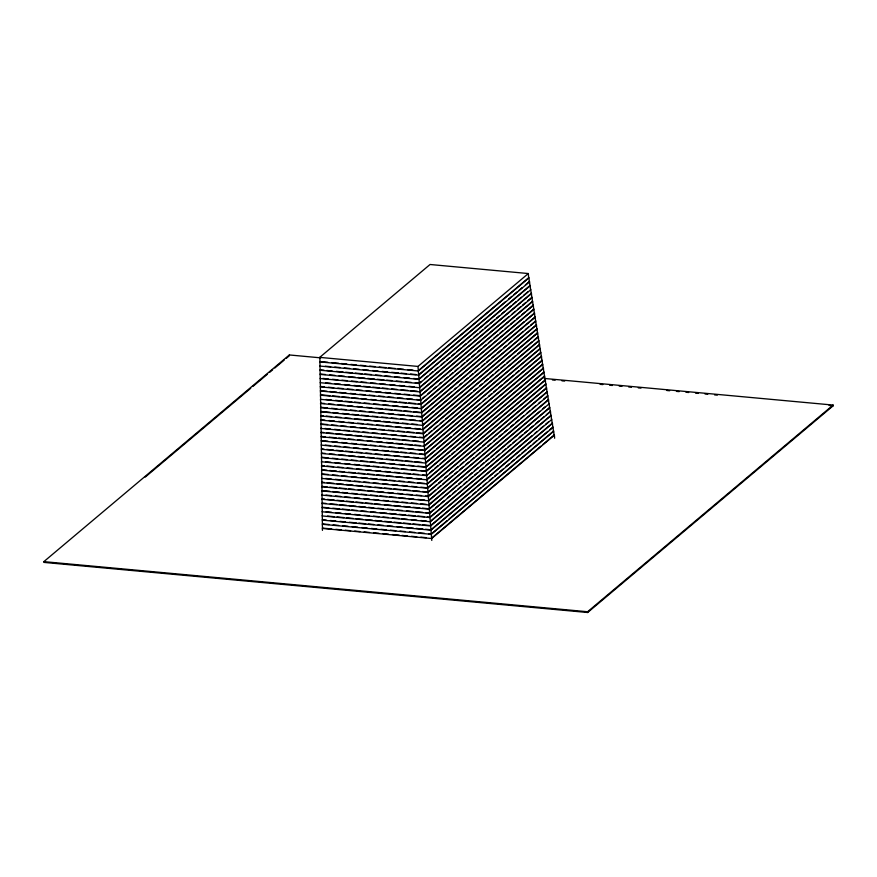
<?xml version="1.0" encoding="UTF-8"?>
<svg xmlns="http://www.w3.org/2000/svg" width="877" height="877" viewBox="0 0 877 877"><rect width="100%" height="100%" fill="white"/><g stroke="black" fill="none" stroke-linecap="round" stroke-linejoin="round"><path stroke-width="1.32" d="M544.189 378.436L833.095 405.064L833.15 405.821L587.656 612.508L43.905 562.398L43.85 561.642L289.344 354.955L320.686 357.849M145.242 477.088L250.745 388.259M252.839 386.505L267.463 374.183M269.557 372.429L272.692 369.787M274.775 368.033L284.181 360.118M286.264 358.353L289.399 355.722L289.344 354.955M319.721 357.377L430.048 264.492L528.327 273.547L528.667 278.108L418.34 370.993L320.072 361.938L319.721 357.377L418 366.433L528.327 273.547M418.34 370.62L528.952 277.494L529.291 282.043L418.68 375.17L320.149 366.093L319.798 361.532L327.899 362.278M418.669 374.797L505.503 301.688M508.649 299.046L511.784 296.404M513.878 294.639L517.013 291.997M519.107 290.243L522.243 287.59M525.389 284.948L529.565 281.429L529.916 285.99L419.009 379.357L320.226 370.247L319.875 365.698M421.42 381.407L419.338 383.161L415.249 382.789M424.545 378.776L427.669 376.145M429.752 374.391L432.876 371.76M434.959 370.006L438.083 367.375M441.219 364.744L444.343 362.113M446.426 360.359L449.55 357.728M451.633 355.974L454.757 353.343M456.84 351.589L461.006 348.07M463.089 346.316L466.213 343.685M468.307 341.931L471.431 339.3M473.514 337.546L477.68 334.038M479.763 332.284L482.887 329.653M484.97 327.899L488.094 325.268M490.177 323.514L494.354 320.006M496.437 318.252L499.561 315.621M501.644 313.867L504.768 311.236M506.851 309.482L511.017 305.974M513.1 304.22L516.224 301.589M518.318 299.835L521.442 297.204M523.525 295.45L527.691 291.942M419.666 387.349L531.44 293.247L531.78 297.807L420.006 391.898L320.445 382.723L320.105 378.173M419.995 391.526L509.022 316.575M512.168 313.933L515.303 311.291M517.397 309.526L520.543 306.884M522.637 305.119L525.783 302.477M527.877 300.712L532.065 297.182L532.405 301.743L420.346 396.086L320.522 386.889L320.182 382.328M422.747 398.136L424.841 396.382M427.965 393.751L431.1 391.109M433.183 389.355L436.308 386.724M439.443 384.093L441.526 382.328M444.65 379.697L447.785 377.066M449.868 375.312L453.003 372.67M455.086 370.916L458.211 368.285M461.346 365.643L464.47 363.012M466.564 361.258L469.688 358.627M471.771 356.862L474.906 354.231M478.031 351.6L481.166 348.958M483.249 347.204L486.373 344.573M488.467 342.819L491.591 340.177M493.674 338.423L497.851 334.915M499.934 333.161L503.069 330.519M505.152 328.765L508.276 326.134M510.37 324.38L514.536 320.861M516.63 319.107L519.754 316.476M521.837 314.711L524.972 312.08M527.055 310.326L533.315 305.053L533.654 309.614L421.004 404.45L320.664 395.209L320.324 390.649L327.099 391.274M524.183 321.673L421.333 408.265L424.665 450.493L321.41 440.978L321.07 436.428L325.148 436.801M526.255 319.93L534.564 312.936L534.904 317.485L421.673 412.826L320.807 403.53L320.467 398.969M329.905 395.68L320.39 394.803L320.741 399.364L421.344 408.638L534.279 313.549L533.94 308.989L420.993 404.078L418.274 403.826M421.662 412.453L535.189 316.871L535.54 321.42L422.001 417.003L320.872 407.684L320.533 403.124L324.578 403.497M451.238 392.019L422.001 416.63L416.586 416.137M454.374 389.377L456.457 387.623M459.592 384.981L461.675 383.227M464.81 380.585L467.945 377.954M470.028 376.189L473.163 373.558M475.257 371.793L478.393 369.162M481.517 366.52L484.652 363.878M486.746 362.124L489.87 359.482M491.964 357.728L495.099 355.086M497.182 353.332L501.359 349.813M503.453 348.059L506.588 345.417M508.671 343.663L511.806 341.021M513.889 339.267L523.295 331.353M525.378 329.599L528.513 326.957M530.596 325.203L534.784 321.684M433.841 411.127L422.33 420.817L419.623 420.565M435.935 409.362L536.45 324.742L536.79 329.303L422.67 425.378L321.015 416.005L320.675 411.456L330.158 412.322M422.659 425.005L537.086 328.678L537.426 333.238L422.999 429.566L321.081 420.171L320.741 415.61L323.46 415.862M422.999 429.193L537.711 332.613L538.05 337.163L423.339 433.753L321.146 424.336L320.807 419.776L324.896 420.149M471.42 392.885L423.328 433.381L416.586 432.756M473.514 391.12L476.649 388.478M479.785 385.836L481.879 384.082M485.014 381.44L488.149 378.798M490.243 377.033L493.378 374.402M495.472 372.637L498.607 369.995M500.701 368.23L504.889 364.711M506.972 362.957L510.107 360.315M512.201 358.55L515.336 355.909M517.43 354.155L532.065 341.822M534.159 340.068L538.346 336.549L538.686 341.098L423.668 437.93L321.212 428.491L320.872 423.931M426.781 434.937L423.657 437.568L419.601 437.195M428.853 433.194L431.966 430.563M434.049 428.82L437.163 426.189M440.276 423.569L443.4 420.949M445.472 419.195L538.971 340.484L539.322 345.034L423.997 442.118L321.278 432.657L320.938 428.097M423.997 441.756L539.607 344.409L539.947 348.969L424.336 446.305L321.344 436.823L321.004 432.262L323.712 432.514M424.325 445.944L540.243 348.344L540.583 352.905L424.665 450.493M480.147 403.409L424.654 450.131L428.316 496.59L322.067 486.79L321.716 482.24L324.446 482.482M483.293 400.767L485.387 399.002M488.522 396.36L491.668 393.707M493.762 391.953L496.897 389.3M498.991 387.546L502.137 384.893M504.231 383.128L513.659 375.203M515.753 373.438L518.888 370.796M520.982 369.031L540.879 352.28L541.219 356.84L424.994 454.681L321.475 445.143L321.125 440.583M434.707 450.603L425.323 458.507L422.615 458.254M436.79 448.849L451.403 436.549M453.486 434.795L542.15 360.151L542.49 364.711L425.663 463.067L321.596 453.475L321.256 448.914L323.953 449.167M425.652 462.694L542.786 364.087L543.126 368.636L425.992 467.255L321.662 457.641L321.311 453.08L325.378 453.453M425.981 466.882L543.422 368.011L543.762 372.572L426.332 471.442L321.716 461.795L321.377 457.246L328.173 457.871M429.785 472.626L432.92 469.984M435.003 468.23L438.138 465.588M440.232 463.823L449.627 455.908M451.721 454.154L454.856 451.512M456.95 449.758L460.074 447.117M462.168 445.363L471.574 437.448M473.657 435.683L476.792 433.041M478.886 431.287L543.652 376.759M428.031 478.568L545.341 379.807L545.68 384.367L427.329 484.016L321.892 474.293L321.552 469.743L326.957 470.236M427.318 483.644L545.976 383.742L546.316 388.303L427.658 488.204L321.947 478.458L321.607 473.909L328.382 474.523M427.647 487.831L546.623 387.667L546.963 392.227L427.987 492.392L322.012 482.624L321.662 478.075M436.351 484.981L427.976 492.03L422.528 491.526M438.445 483.216L441.58 480.574M444.716 477.932L446.81 476.167M449.956 473.525L453.091 470.883M455.185 469.118L458.32 466.476M460.414 464.722L463.549 462.08M465.643 460.315L475.06 452.389M477.154 450.625L480.3 447.983M482.383 446.218L547.259 391.602L547.599 396.163L428.316 496.59M425.608 495.965L428.305 496.218L435.584 490.09M437.667 488.336L440.791 485.715M442.863 483.961L452.225 476.079M454.308 474.325L457.432 471.705M459.504 469.951L463.67 466.454M465.753 464.7L468.866 462.069M470.949 460.326L474.062 457.695M476.145 455.941L480.311 452.444M482.383 450.69L485.507 448.059M487.59 446.316L490.703 443.685M493.828 441.065L496.941 438.434M499.024 436.68L502.148 434.06M504.231 432.306L507.344 429.675M510.469 427.055L513.582 424.424M515.665 422.67L518.789 420.05M520.861 418.296L523.986 415.665M527.11 413.045L530.223 410.414M532.306 408.671L535.419 406.04M538.544 403.409L540.627 401.666M543.74 399.035L547.906 395.538L548.246 400.087L428.656 500.778L322.122 490.956L321.771 486.406L327.176 486.899M428.645 500.416L548.553 399.463L548.892 404.023L428.985 504.966L322.177 495.132L321.826 490.572M428.974 504.604L539.783 411.313M542.918 408.671L545.012 406.917M456.555 485.858L429.302 508.803L422.506 508.167M458.649 484.093L461.795 481.44M463.889 479.675L467.035 477.033M469.129 475.268L472.275 472.615M474.369 470.85L478.568 467.32M480.662 465.555L483.808 462.913M485.902 461.149L489.048 458.496M491.142 456.742L549.835 407.323L550.175 411.883L429.642 513.352L322.276 503.464L321.936 498.903L324.654 499.156M430.673 512.113L433.808 509.482M435.891 507.728L439.015 505.097M441.098 503.343L444.222 500.712M447.347 498.081L450.471 495.45M452.554 493.696L455.678 491.065M457.761 489.311L460.885 486.68M464.01 484.049L467.145 481.418M469.228 479.664L472.352 477.033M474.435 475.279L477.559 472.648M479.642 470.894L483.808 467.386M485.891 465.632L489.015 463.001M491.098 461.247L494.222 458.616M496.305 456.862L499.441 454.231M502.565 451.6L505.689 448.969M507.772 447.215L510.896 444.584M512.979 442.83L516.104 440.199M519.228 437.568L522.352 434.937M524.435 433.183L527.559 430.552M529.642 428.787L532.777 426.156M535.902 423.525L539.026 420.894M541.109 419.14L544.233 416.509M546.316 414.755L550.482 411.247L550.822 415.808L429.982 517.551L322.33 507.63L321.991 503.069L326.08 503.453M430.3 521.376L531.879 435.858M535.025 433.216L537.119 431.451M540.254 428.809L543.4 426.167M545.494 424.402L548.629 421.749M430.629 525.575L552.422 423.032L552.762 427.592L430.969 530.136L322.484 520.138L322.144 515.577M469.579 497.259L430.958 529.774L425.52 529.269M472.714 494.617L475.838 491.986M477.932 490.232L481.056 487.59M483.15 485.836L486.275 483.194M489.41 480.563L492.534 477.932M494.628 476.167L497.752 473.536M499.846 471.782L502.981 469.14M506.106 466.509L509.241 463.867M511.324 462.113L514.459 459.471M516.542 457.717L519.677 455.086M521.76 453.321L525.937 449.813M528.02 448.048L531.155 445.417M533.238 443.663L536.373 441.021M538.456 439.267L547.851 431.363M549.945 429.598L553.069 426.967L553.42 431.528L431.309 534.323L322.528 524.303L322.188 519.743L326.266 520.127M432.339 533.084L446.985 520.752M449.079 518.987L553.727 430.892L554.067 435.452L431.637 538.522L322.583 528.469L322.232 523.92L329.05 524.545M431.627 538.16L540.846 446.207M542.929 444.453L554.374 434.817L554.626 438.237M43.85 561.642L587.601 611.74L833.095 405.064M552.422 379.96L555.141 380.201M561.96 380.837L564.678 381.089M600.12 384.345L602.839 384.597M609.658 385.233L612.376 385.485M619.195 386.11L621.925 386.362M628.732 386.987L631.462 387.239M638.27 387.864L640.999 388.116M666.893 390.506L669.622 390.758M676.43 391.383L679.16 391.635M685.967 392.26L688.697 392.512M695.505 393.137L698.235 393.389M705.053 394.025L707.772 394.266M714.591 394.902L717.309 395.154M829.061 405.448L833.15 405.821M331.945 362.65L338.697 363.275M341.394 363.527L346.799 364.021M350.844 364.393L356.248 364.898M360.294 365.27L365.698 365.764M369.743 366.137L375.148 366.641M379.193 367.014L385.946 367.627M388.643 367.88L395.384 368.504M398.092 368.746L403.486 369.25M407.542 369.623L412.935 370.116M325.29 366.191L330.706 366.696M334.762 367.068L340.177 367.562M344.233 367.934L349.649 368.439M353.705 368.811L359.121 369.316M363.188 369.688L368.592 370.182M372.659 370.554L378.075 371.059M382.131 371.431L387.546 371.925M391.602 372.308L398.366 372.922M401.074 373.174L406.49 373.679M410.546 374.051L415.961 374.545M324.03 370.226L319.952 369.853L320.302 374.413L419.349 383.534L530.53 289.925L530.19 285.365L418.998 378.985L413.571 378.48M326.737 370.478L332.164 370.982M336.231 371.355L343.017 371.98M345.735 372.232L352.521 372.857M355.229 373.098L362.015 373.734M364.733 373.975L371.508 374.6M375.586 374.983L381.013 375.477M385.08 375.849L390.506 376.354M394.573 376.726L400.011 377.231M404.078 377.603L409.504 378.108M325.466 374.512L320.028 374.008L320.368 378.568L419.677 387.722L531.155 293.861L530.815 289.311M329.555 374.885L334.992 375.389M339.07 375.762L344.518 376.266M348.597 376.639L355.393 377.274M358.123 377.516L364.92 378.151M367.638 378.404L374.446 379.028M377.165 379.281L383.962 379.905M386.68 380.158L392.129 380.651M396.207 381.035L401.644 381.528M405.733 381.912L411.17 382.405M322.835 378.425L328.283 378.919M332.383 379.303L337.831 379.807M341.92 380.18L347.38 380.684M351.469 381.057L356.928 381.561M361.017 381.944L366.476 382.438M370.565 382.821L376.025 383.326M380.114 383.698L385.573 384.203M389.662 384.575L395.121 385.08M399.21 385.463L404.659 385.957M408.759 386.34L414.207 386.845M325.575 382.821L330.969 383.326M335.014 383.698L340.408 384.192M344.453 384.565L349.857 385.069M353.902 385.442L360.644 386.055M363.341 386.308L370.083 386.932M372.791 387.174L379.533 387.798M382.229 388.051L387.623 388.544M391.668 388.917L397.073 389.41M401.118 389.783L407.86 390.408M410.557 390.66L417.299 391.274M324.304 386.867L320.248 386.483L320.587 391.043L420.675 400.274L533.03 305.678L532.69 301.118L420.335 395.713L413.571 395.088M328.36 387.239L333.775 387.733M337.831 388.105L343.247 388.61M347.303 388.982L352.707 389.476M356.764 389.848L362.179 390.353M366.235 390.725L371.64 391.219M375.696 391.602L381.111 392.096M385.167 392.468L390.583 392.973M394.639 393.345L400.044 393.839M404.1 394.212L409.515 394.716M329.818 391.526L336.593 392.151M339.3 392.403L346.086 393.017M350.153 393.4L355.58 393.894M359.647 394.266L365.073 394.771M369.14 395.143L374.567 395.648M378.634 396.02L384.049 396.525M388.116 396.897L393.543 397.391M397.61 397.774L403.036 398.268M407.103 398.64L412.53 399.145M416.597 399.517L420.664 399.89M332.624 395.933L339.432 396.557M342.151 396.81L348.947 397.434M351.666 397.687L358.463 398.311M361.181 398.564L366.619 399.068M370.697 399.441L376.134 399.945M380.212 400.318L385.65 400.822M389.728 401.195L396.525 401.819M399.243 402.072L406.04 402.696M408.759 402.949L415.555 403.573M325.915 399.473L331.363 399.978M335.452 400.35L342.271 400.975M345.001 401.227L351.82 401.852M354.538 402.104L359.998 402.609M364.087 402.992L369.535 403.486M373.624 403.869L379.072 404.374M383.161 404.746L388.621 405.251M392.71 405.623L398.158 406.128M402.247 406.5L407.695 407.005M411.784 407.388L417.244 407.882M328.623 403.869L334.016 404.374M338.062 404.746L344.804 405.36M347.5 405.612L352.894 406.106M356.939 406.479L362.333 406.983M366.378 407.356L371.771 407.849M375.816 408.222L382.558 408.846M385.255 409.088L391.997 409.712M394.694 409.965L401.436 410.579M404.133 410.831L410.875 411.456M413.571 411.697L420.313 412.322M327.362 407.915L320.598 407.29L320.949 411.85L422.341 421.19L536.165 325.356L535.825 320.807M331.418 408.287L336.823 408.781M340.879 409.153L346.294 409.658M350.34 410.03L355.755 410.524M359.811 410.907L365.216 411.401M369.272 411.773L374.676 412.278M378.732 412.65L384.148 413.144M388.193 413.516L393.609 414.021M397.665 414.393L404.418 415.018M407.125 415.26L412.53 415.764M332.865 412.574L338.292 413.078M342.359 413.451L349.134 414.076M351.841 414.328L358.627 414.953M361.335 415.194L368.11 415.819M372.177 416.202L377.603 416.696M381.67 417.068L387.086 417.573M391.153 417.945L396.579 418.45M400.646 418.822L406.062 419.316M410.129 419.699L415.555 420.193M326.178 416.115L331.616 416.619M335.683 416.992L341.12 417.496M345.198 417.869L350.636 418.362M354.714 418.746L361.51 419.37M364.229 419.623L371.026 420.247M373.734 420.5L380.53 421.124M383.249 421.377L390.046 422.001M392.764 422.254L398.202 422.747M402.28 423.131L407.717 423.624M411.784 424.008L417.222 424.501M328.985 420.532L334.433 421.026M338.522 421.409L343.97 421.914M348.059 422.286L353.508 422.791M357.597 423.163L363.045 423.668M367.134 424.04L372.582 424.545M376.671 424.917L383.479 425.553M386.209 425.805L391.657 426.299M395.746 426.682L401.195 427.187M405.284 427.559L410.732 428.064M414.821 428.436L420.269 428.941M322.221 424.062L327.614 424.556M331.659 424.928L337.053 425.422M341.098 425.794L346.481 426.299M350.526 426.671L355.919 427.165M359.965 427.537L366.707 428.162M369.403 428.404L376.145 429.028M378.842 429.281L384.236 429.774M388.281 430.147L393.663 430.64M397.709 431.013L404.45 431.637M407.147 431.89L413.889 432.504M324.994 428.469L330.399 428.974M334.455 429.346L339.859 429.84M343.916 430.212L349.32 430.717M353.376 431.089L358.781 431.583M362.837 431.955L368.241 432.46M372.297 432.832L377.702 433.326M381.758 433.698L387.163 434.203M391.219 434.575L396.623 435.069M400.679 435.441L406.084 435.946M410.14 436.318L415.545 436.812M326.419 432.756L333.194 433.381M335.913 433.633L342.688 434.258M345.395 434.51L352.17 435.135M354.878 435.387L361.653 436.012M364.372 436.253L371.146 436.878M373.854 437.13L380.629 437.755M383.337 438.007L390.112 438.632M392.819 438.884L399.594 439.509M402.313 439.75L409.088 440.375M413.155 440.747L418.57 441.252M329.215 437.174L336.012 437.798M338.73 438.051L345.527 438.675M348.235 438.928L353.672 439.432M357.75 439.805L363.188 440.309M367.266 440.682L372.692 441.186M376.77 441.559L382.208 442.063M386.286 442.436L393.071 443.06M395.79 443.313L402.587 443.937M405.306 444.19L412.091 444.814M414.81 445.067L420.247 445.56M322.495 440.714L327.943 441.219M332.032 441.591L337.481 442.096M341.559 442.468L347.007 442.973M351.096 443.345L356.544 443.85M360.633 444.222L366.082 444.727M370.171 445.11L375.619 445.604M379.708 445.987L385.156 446.492M389.235 446.864L394.683 447.369M398.772 447.741L404.22 448.246M408.309 448.618L413.758 449.123M417.847 449.495L423.295 450M325.235 445.121L330.629 445.615M334.674 445.987L340.068 446.492M344.113 446.864L349.495 447.358M353.541 447.73L358.934 448.224M362.979 448.596L368.373 449.101M372.418 449.473L377.812 449.967M381.857 450.339L388.588 450.964M391.285 451.206L398.026 451.83M400.723 452.083L406.117 452.576M410.162 452.949L415.555 453.442M419.601 453.815L424.983 454.319L541.515 356.215L541.854 360.776L425.334 458.868L321.53 449.309L321.19 444.749M326.661 449.408L333.413 450.033M336.121 450.285L342.874 450.91M345.582 451.151L352.335 451.776M356.391 452.148L361.795 452.653M365.852 453.025L371.256 453.519M375.312 453.891L380.717 454.396M384.773 454.768L390.177 455.262M394.233 455.634L399.638 456.139M403.694 456.511L409.099 457.005M413.155 457.388L418.559 457.882M329.445 453.826L334.861 454.33M338.928 454.703L345.702 455.327M348.421 455.58L355.196 456.204M357.904 456.446L364.679 457.07M367.386 457.323L374.161 457.947M376.869 458.2L382.295 458.693M386.362 459.077L393.137 459.701M395.845 459.943L402.62 460.568M405.327 460.82L412.102 461.445M414.81 461.697L421.585 462.322M332.24 458.243L337.678 458.748M341.756 459.12L347.193 459.625M351.26 459.997L356.698 460.502M360.776 460.874L367.562 461.499M370.28 461.751L375.718 462.256M379.796 462.628L385.233 463.122M389.3 463.505L394.738 463.999M398.816 464.382L404.253 464.876M408.32 465.259L413.758 465.753M417.836 466.136L424.621 466.761M325.52 461.784L330.969 462.289M335.058 462.661L340.506 463.166M344.595 463.538L350.044 464.043M354.122 464.415L359.57 464.92M363.659 465.303L369.107 465.797M373.196 466.18L378.645 466.685M382.734 467.057L388.182 467.562M392.26 467.934L397.709 468.439M401.798 468.811L407.246 469.316M411.335 469.688L416.783 470.193M420.872 470.565L426.321 471.07L544.058 371.947L544.398 376.507L426.66 475.63L321.782 465.961L321.431 461.412M324.194 465.819L321.497 465.577L321.837 470.127L426.989 479.818L545.045 380.432L544.694 375.882M326.891 466.071L333.633 466.696M337.667 467.068L343.06 467.562M347.106 467.934L352.499 468.428M356.544 468.8L361.938 469.305M365.983 469.677L371.377 470.171M375.422 470.543L380.815 471.037M384.86 471.409L390.254 471.903M394.299 472.275L399.682 472.78M403.727 473.152L410.469 473.766M413.166 474.018L418.559 474.512M422.604 474.885L426.65 475.257M329.664 470.489L336.417 471.102M339.125 471.355L344.529 471.859M348.586 472.232L355.338 472.856M358.046 473.098L364.81 473.723M367.507 473.975L374.271 474.6M376.967 474.841L383.731 475.466M386.428 475.718L393.192 476.343M395.889 476.584L402.653 477.209M406.709 477.581L412.113 478.086M416.169 478.458L421.574 478.952M332.449 474.906L337.875 475.4M341.942 475.772L347.358 476.277M351.425 476.649L356.84 477.154M360.907 477.526L367.682 478.151M370.401 478.403L377.176 479.028M379.884 479.27L386.658 479.894M389.366 480.147L394.793 480.651M398.86 481.024L404.275 481.517M408.342 481.901L413.758 482.394M417.825 482.767L424.6 483.391M325.74 478.447L331.177 478.941M335.255 479.324L340.693 479.818M344.76 480.201L350.197 480.695M354.275 481.078L359.713 481.572M363.791 481.955L369.217 482.449M373.295 482.832L378.732 483.326M382.81 483.698L388.248 484.203M392.315 484.575L397.752 485.08M401.83 485.452L407.268 485.957M411.346 486.329L416.772 486.834M420.85 487.206L426.288 487.711M327.176 482.734L333.984 483.37M336.702 483.622L343.521 484.247M346.24 484.499L353.058 485.124M355.777 485.376L362.585 486.001M365.314 486.253L370.763 486.757M374.852 487.13L381.659 487.755M384.389 488.007L391.197 488.642M393.916 488.884L400.734 489.519M403.453 489.772L410.272 490.396M412.99 490.649L419.809 491.273M329.873 487.152L336.615 487.765M339.311 488.018L346.053 488.642M348.75 488.884L354.144 489.388M358.189 489.761L364.931 490.375M367.627 490.627L374.369 491.252M377.066 491.493L383.808 492.118M387.853 492.49L393.247 492.984M397.292 493.356L402.686 493.861M406.731 494.233L412.124 494.727M416.169 495.099L421.563 495.593M323.185 490.692L329.938 491.317M332.646 491.569L339.41 492.183M342.107 492.435L347.522 492.94M351.578 493.312L356.983 493.806M361.039 494.179L366.443 494.683M370.5 495.056L377.263 495.68M379.971 495.922L386.724 496.546M389.432 496.799L396.196 497.423M398.892 497.676L405.656 498.289M408.364 498.542L413.769 499.046M417.825 499.419L424.589 500.033M325.948 495.11L331.374 495.615M335.442 495.987L340.857 496.481M344.924 496.864L350.351 497.358M354.418 497.73L359.844 498.235M363.911 498.607L369.327 499.112M373.394 499.484L378.82 499.978M382.887 500.361L388.303 500.855M392.37 501.227L397.796 501.732M401.863 502.104L407.279 502.609M411.346 502.981L416.772 503.475M420.839 503.858L426.266 504.352M327.373 499.408L334.17 500.033M336.889 500.285L343.685 500.91M346.404 501.162L353.201 501.787M355.919 502.039L362.705 502.664M365.424 502.916L372.221 503.541M374.939 503.793L380.377 504.286M384.455 504.67L391.252 505.295M393.97 505.536L400.767 506.172M403.486 506.413L410.283 507.049M412.99 507.29L419.787 507.926M330.169 503.826L336.976 504.45M339.706 504.703L346.514 505.327M349.243 505.58L356.051 506.215M358.781 506.457L365.588 507.092M368.318 507.344L373.766 507.838M377.855 508.221L383.304 508.726M387.393 509.098L392.841 509.603M396.93 509.975L402.379 510.48M406.468 510.852L413.286 511.488M416.005 511.74L422.824 512.365M425.553 512.617L429.631 512.99M328.787 507.86L322.045 507.235L322.385 511.795L430.311 521.738L551.469 419.743L551.129 415.183L429.971 517.189L427.274 516.937M332.832 508.232L339.574 508.857M342.271 509.109L349.024 509.723M351.721 509.975L357.114 510.469M361.16 510.842L366.564 511.346M370.609 511.719L376.003 512.212M380.048 512.585L386.801 513.209M389.498 513.451L396.24 514.075M398.936 514.328L405.689 514.952M408.386 515.194L415.128 515.819M417.825 516.071L424.567 516.685M326.145 511.784L331.561 512.278M335.617 512.65L341.032 513.155M345.089 513.527L350.493 514.021M354.549 514.404L359.965 514.898M364.021 515.27L369.436 515.775M373.492 516.147L378.897 516.641M382.953 517.013L388.368 517.518M392.425 517.89L399.188 518.515M401.896 518.756L407.301 519.261M411.368 519.633L416.772 520.138M420.828 520.51L426.244 521.004M327.56 516.082L334.345 516.706M337.053 516.948L343.839 517.573M346.547 517.825L353.332 518.45M356.04 518.702L362.826 519.327M365.534 519.579L372.319 520.204M375.027 520.456L381.813 521.081M384.521 521.322L391.306 521.947M394.014 522.199L400.8 522.824M403.508 523.076L410.293 523.701M413.001 523.953L419.787 524.578M422.495 524.819L429.27 525.444M330.344 520.5L335.781 521.004M339.859 521.376L345.308 521.881M349.386 522.253L356.183 522.878M358.901 523.13L365.698 523.755M368.417 524.007L373.854 524.512M377.932 524.885L383.37 525.389M387.448 525.761L392.896 526.266M396.974 526.638L402.411 527.143M406.49 527.515L413.286 528.14M416.005 528.392L422.802 529.017M333.139 524.917L338.599 525.422M342.688 525.794L348.136 526.299M352.225 526.682L357.684 527.176M361.773 527.559L367.222 528.064M371.311 528.436L376.77 528.941M380.859 529.313L386.308 529.818M390.397 530.19L395.845 530.695M399.945 531.078L405.393 531.583M409.482 531.955L414.931 532.46M419.02 532.832L424.479 533.337M428.568 533.709L431.298 533.961M331.736 528.952L322.287 528.086L322.451 530.366M335.781 529.324L341.186 529.829M345.231 530.201L350.636 530.695M354.681 531.067L360.085 531.572M364.13 531.944L369.535 532.438M373.58 532.81L378.985 533.304M383.03 533.687L388.423 534.181M392.479 534.553L399.232 535.178M401.929 535.419L407.323 535.924M411.379 536.296L416.772 536.79M420.828 537.163L426.222 537.667M587.601 611.74L587.656 612.508M551.776 419.107L552.115 423.668L430.64 525.937L322.429 515.961L322.089 511.412M549.188 403.398L549.539 407.948L429.313 509.164L322.232 499.298L321.881 494.738M428.305 496.218L431.791 540.44M418 366.433L421.344 408.638"/></g></svg>
